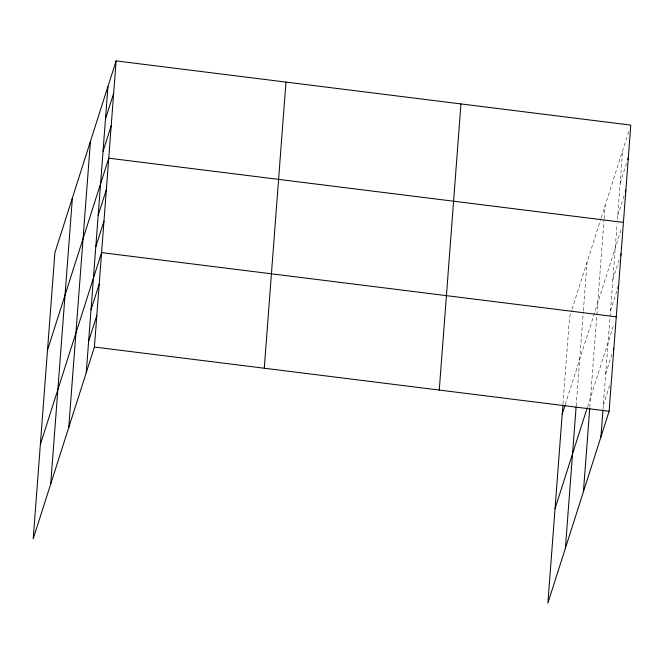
<?xml version="1.0" encoding="UTF-8"?>
<svg xmlns="http://www.w3.org/2000/svg" width="664" height="664" viewBox="0 0 664 664"><rect width="100%" height="100%" fill="white"/><g stroke="black" fill="none" stroke-linecap="round" stroke-linejoin="round"><path stroke-width="0.5" stroke-dasharray="3.32 2.49" d="M562.964 404.119L569.571 316.96L571.721 310.229M576.161 406.094L583.316 311.765M583.39 310.752L587.084 262.106M589.815 407.455L604.041 219.776M604.124 218.755L605.12 205.583M603.012 409.456L617.097 223.693M617.404 219.635L622.624 150.728M572.028 309.266L600.912 218.771M601.211 217.833L629.231 130.044M620.168 183.156L626.766 162.472M617.711 215.584L624.309 194.901M565.271 404.625L621.537 228.316M612.864 279.486L619.155 259.79M610.482 310.968L616.765 291.264M587.582 406.717L614.067 323.725M605.709 373.915L612.623 352.244M603.319 405.389L609.917 384.705"/><path stroke-width="1" d="M50.705 484.023L72.401 197.889M68.749 427.508L90.437 141.366M86.254 372.645L107.95 86.503M116.117 60.897L54.896 252.743L33.2 538.886L94.429 347.04L116.117 60.897L630.8 125.114L609.104 411.257L547.883 603.103L562.889 405.131M264.272 368.229L285.968 82.087M439.261 390.067L460.957 103.924M565.388 548.248L576.086 407.115M583.424 491.725L589.74 408.468M600.937 436.87L602.937 410.468M105.485 118.939L113.66 93.325M103.028 151.367L111.203 125.753M47.517 350.028L108.747 158.181L623.421 222.407M98.181 215.269L106.356 189.663M95.799 246.742L103.974 221.137M40.363 444.457L101.584 252.611L616.267 316.828M91.026 309.698L99.202 284.084M88.636 341.171L96.811 315.566M627.712 159.518L628.343 157.542M625.256 191.946L625.886 189.97M562.201 414.253L564.964 405.588M620.408 255.847L621.039 253.88M617.711 288.309L618.333 286.342M555.038 508.674L587.275 407.663M613.254 350.277L613.876 348.309M94.429 347.04L609.104 411.257"/></g></svg>
